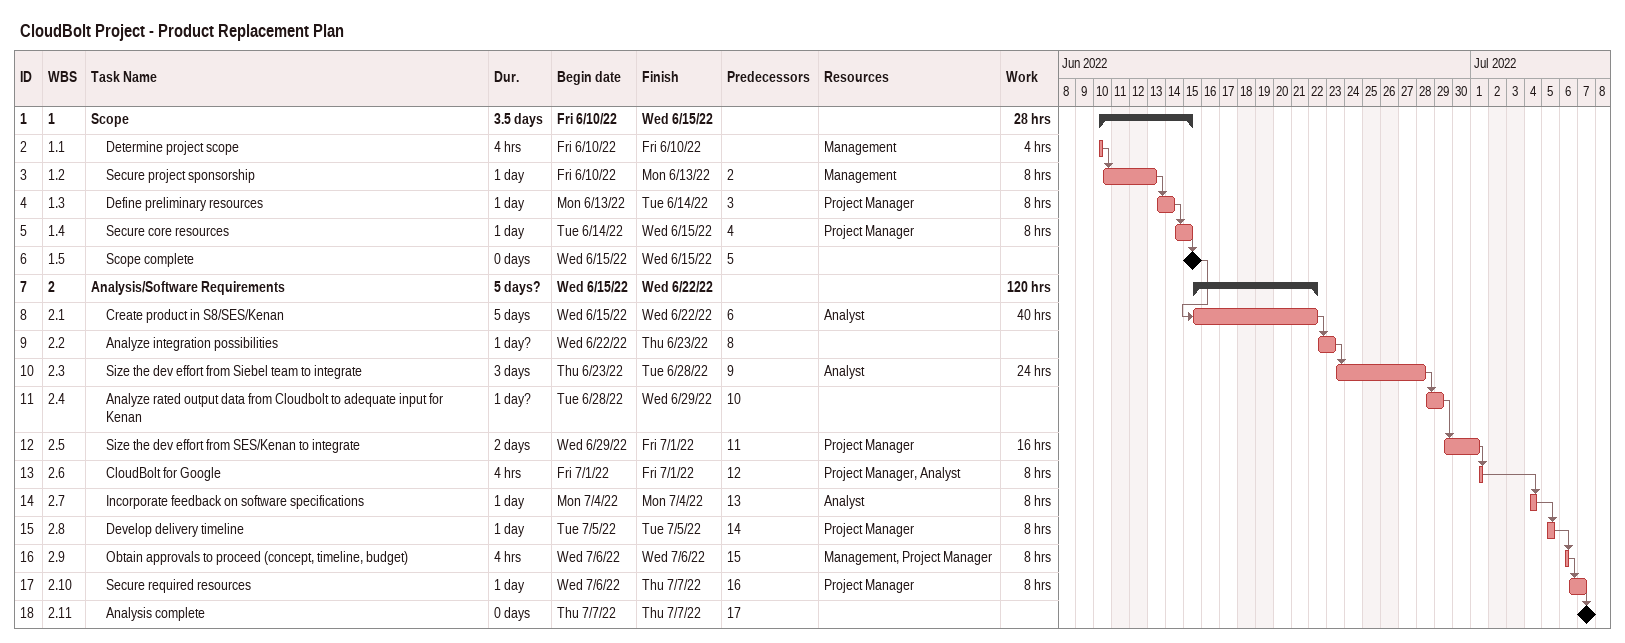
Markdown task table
CloudBolt Project - Product Replacement Plan

| ID | WBS | Task | Duration | Start | Finish | Predecessors | Resources | Work (h) |
|---|---|---|---|---|---|---|---|---|
| 1 | 1 | **Scope** | 3.5d | 2022-06-10 | 2022-06-15 |  |  | 28 |
| 2 | 1.1 | Determine project scope | 4h | 2022-06-10 | 2022-06-10 |  | Management | 4 |
| 3 | 1.2 | Secure project sponsorship | 1d | 2022-06-10 | 2022-06-13 | 2 | Management | 8 |
| 4 | 1.3 | Define preliminary resources | 1d | 2022-06-13 | 2022-06-14 | 3 | Project Manager | 8 |
| 5 | 1.4 | Secure core resources | 1d | 2022-06-14 | 2022-06-15 | 4 | Project Manager | 8 |
| 6 | 1.5 | Scope complete | 0d | 2022-06-15 | 2022-06-15 | 5 |  |  |
| 7 | 2 | **Analysis/Software Requirements** | 5d? | 2022-06-15 | 2022-06-22 |  |  | 120 |
| 8 | 2.1 | Create product in S8/SES/Kenan | 5d | 2022-06-15 | 2022-06-22 | 6 | Analyst | 40 |
| 9 | 2.2 | Analyze integration possibilities | 1d? | 2022-06-22 | 2022-06-23 | 8 |  |  |
| 10 | 2.3 | Size the dev effort from Siebel team to integrate | 3d | 2022-06-23 | 2022-06-28 | 9 | Analyst | 24 |
| 11 | 2.4 | Analyze rated output data from Cloudbolt to adequate input for Kenan | 1d? | 2022-06-28 | 2022-06-29 | 10 |  |  |
| 12 | 2.5 | Size the dev effort from SES/Kenan to integrate | 2d | 2022-06-29 | 2022-07-01 | 11 | Project Manager | 16 |
| 13 | 2.6 | CloudBolt for Google | 4h | 2022-07-01 | 2022-07-01 | 12 | Project Manager, Analyst | 8 |
| 14 | 2.7 | Incorporate feedback on software specifications | 1d | 2022-07-04 | 2022-07-04 | 13 | Analyst | 8 |
| 15 | 2.8 | Develop delivery timeline | 1d | 2022-07-05 | 2022-07-05 | 14 | Project Manager | 8 |
| 16 | 2.9 | Obtain approvals to proceed (concept, timeline, budget) | 4h | 2022-07-06 | 2022-07-06 | 15 | Management, Project Manager | 8 |
| 17 | 2.10 | Secure required resources | 1d | 2022-07-06 | 2022-07-07 | 16 | Project Manager | 8 |
| 18 | 2.11 | Analysis complete | 0d | 2022-07-07 | 2022-07-07 | 17 |  |  |
